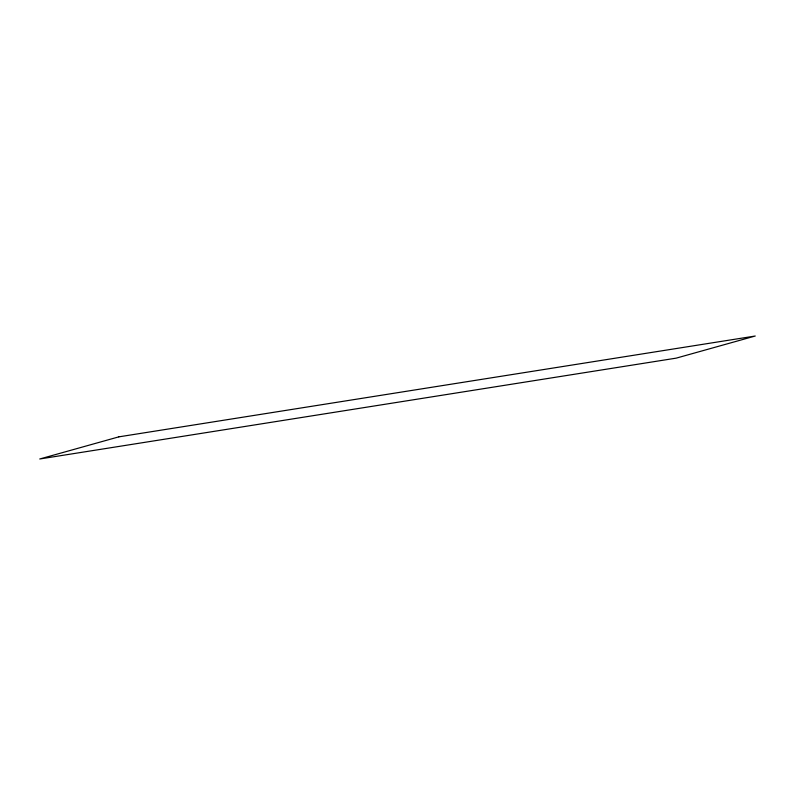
<?xml version="1.0" encoding="UTF-8"?>
<svg xmlns="http://www.w3.org/2000/svg" width="795" height="795" viewBox="0 0 795 795"><rect width="100%" height="100%" fill="white"/><g stroke="black" fill="none" stroke-linecap="round" stroke-linejoin="round"><path stroke-width="1.19" d="M118.833 436.853L39.75 458.983L676.167 358.147L755.25 336.017L118.833 436.853"/></g></svg>
